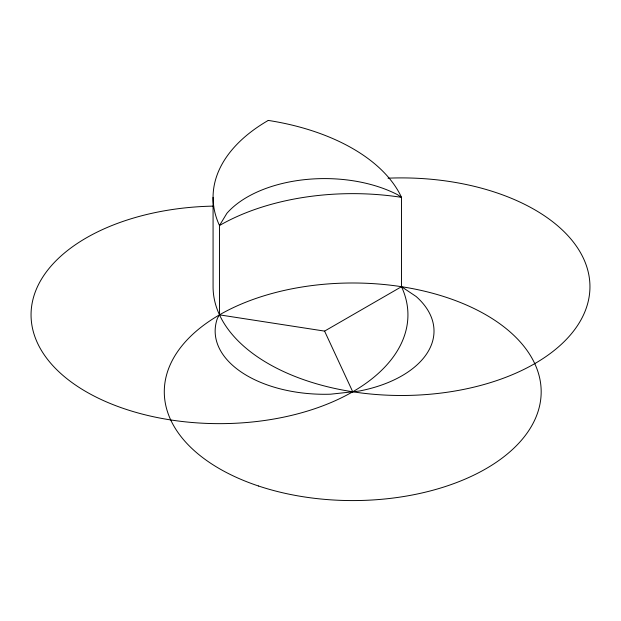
<?xml version="1.0" encoding="UTF-8"?>
<svg xmlns="http://www.w3.org/2000/svg" width="621" height="621" viewBox="0 0 621 621"><rect width="100%" height="100%" fill="white"/><g stroke="black" fill="none" stroke-linecap="round" stroke-linejoin="round"><path stroke-width="0.93" d="M219.492 314.855L217.466 318.2A109.428 63.179 0 0 0 330.698 394.188L358.767 391.129A109.428 63.179 0 0 0 416.14 296.512L401.508 286.7L401.508 197.346L397.51 194.668A109.428 63.179 0 0 0 226.906 213.282L219.492 225.508L219.492 314.855L324.581 331.109L401.508 286.7A188.442 108.791 0 0 1 254.098 421.799A188.442 108.791 0 0 1 32.145 326.545A188.442 108.791 0 0 1 213.733 206.11M324.581 331.109L352.736 391.781M213.073 197.346L213.073 286.7A188.442 108.791 0 0 0 406.01 395.461A188.442 108.791 0 0 0 589.733 281.507A188.442 108.791 0 0 0 388.032 178.18M258.515 486.002A188.442 108.791 0 0 0 541.178 391.781A188.442 108.791 0 0 0 258.515 297.568A188.442 108.791 0 0 0 258.515 486.002M268.264 120.42A188.442 108.791 0 0 0 219.492 225.508A188.442 108.791 0 0 1 401.508 197.346A188.442 108.791 0 0 0 268.264 120.42"/></g></svg>
